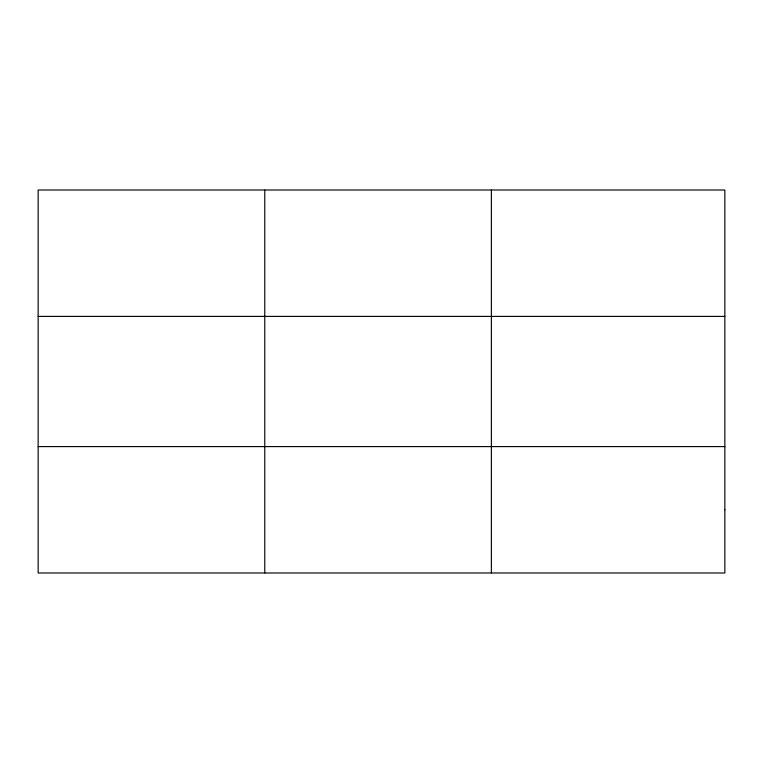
<?xml version="1.0" encoding="UTF-8"?>
<svg xmlns="http://www.w3.org/2000/svg" width="763" height="763" viewBox="0 0 763 763"><rect width="100%" height="100%" fill="white"/><g stroke="black" fill="none" stroke-linecap="round" stroke-linejoin="round"><path stroke-width="1.14" d="M264.761 190.016L264.761 572.984M491.372 190.016L491.372 572.984M38.15 316.397L724.85 316.397M38.15 446.603L724.85 446.603M724.85 509.798L724.85 572.984L38.15 572.984L38.15 190.016L724.85 190.016L724.85 509.798"/></g></svg>
